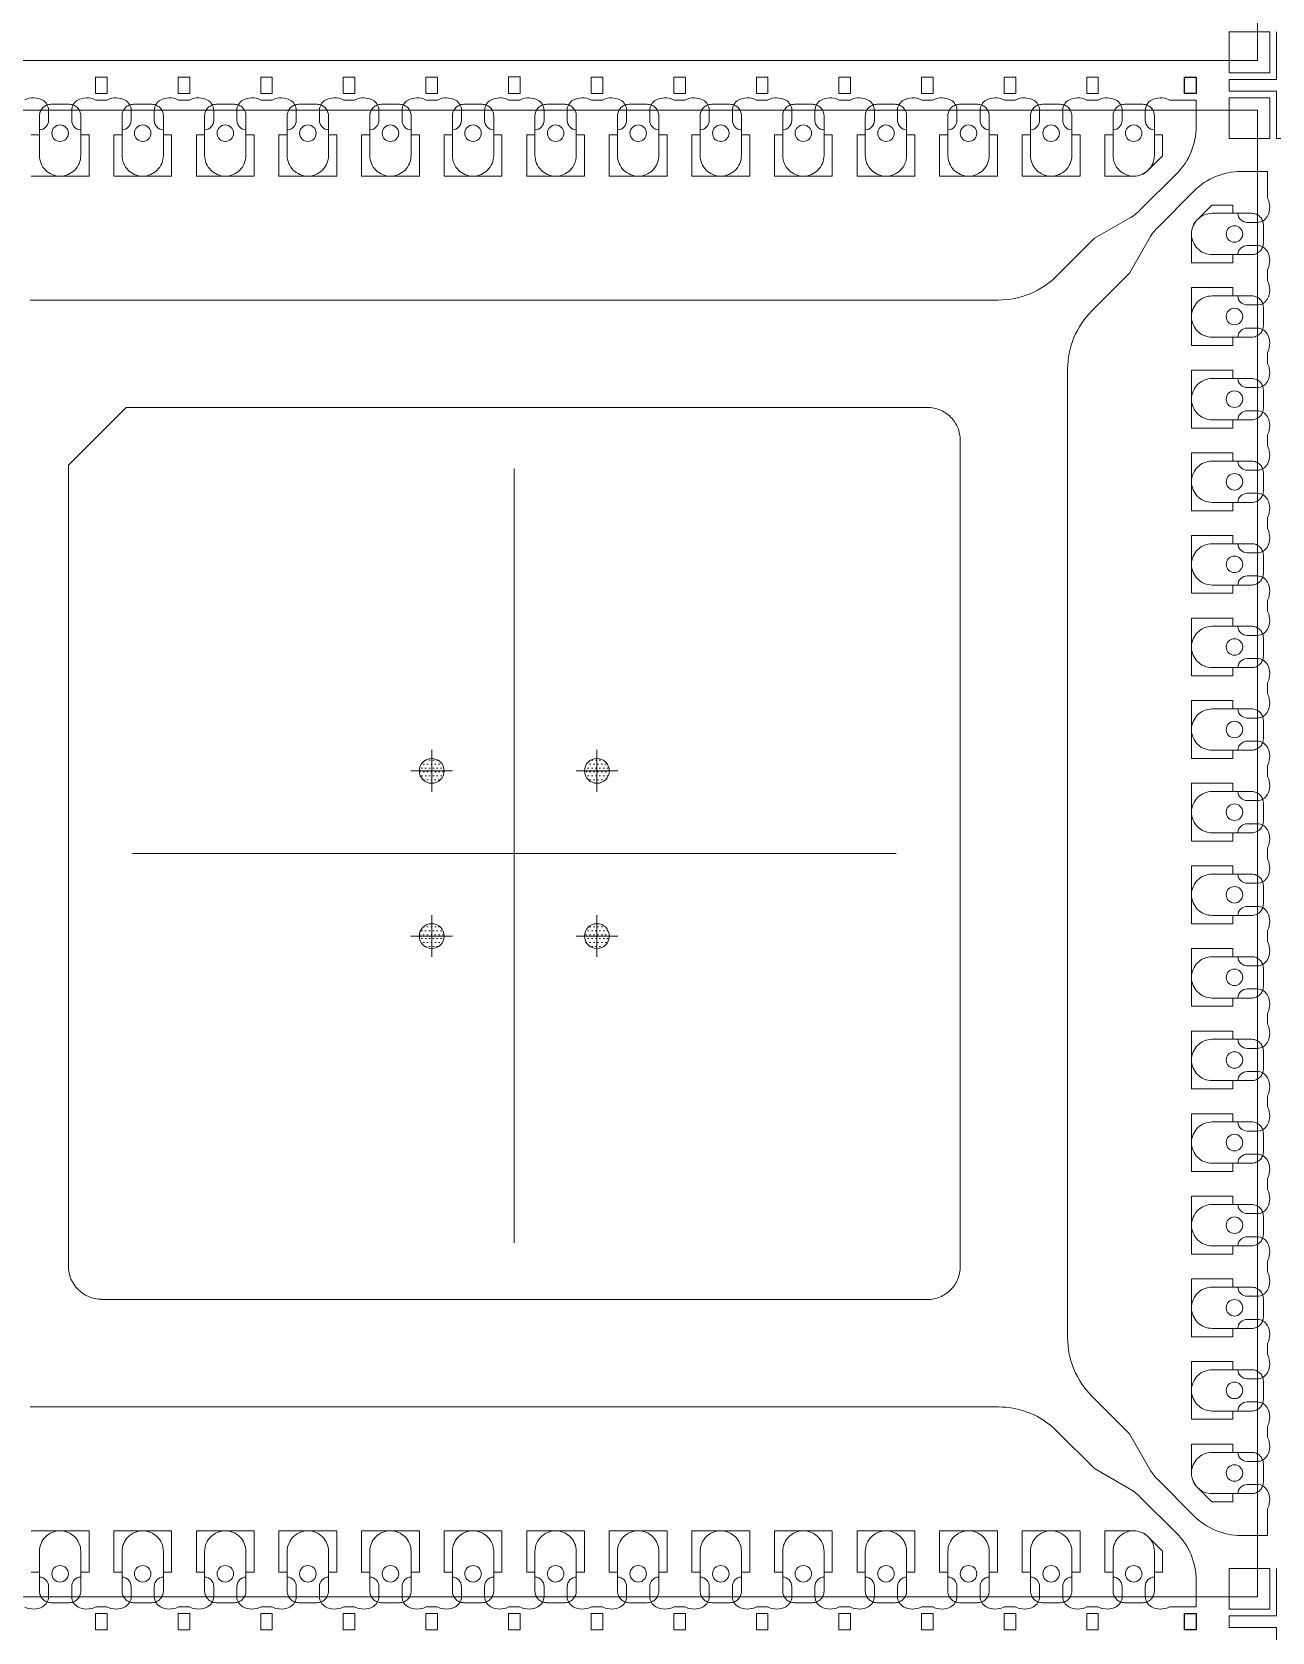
# Model space of a CAD drawing. Extents: x 0.5 to 10.25, y 0.33 to 6.92.
# Drawn here: x 1.7283 to 2.1037, y 3.7789 to 4.2632 of the extents above; entities that cross this region are included whole.
import ezdxf

# ---------------------------------------------------------------- set-up
doc = ezdxf.new("R2010")
doc.units = 0
doc.header["$LTSCALE"] = 0.006
doc.header["$MEASUREMENT"] = 0
doc.linetypes.add('CENTER', pattern=[2, 1.25, -0.25, 0.25, -0.25])
doc.linetypes.add('HIDDEN', pattern=[0.375, 0.25, -0.125])
doc.layers.get('0').update_dxf_attribs({"linetype": 'CONTINUOUS'})
for name, color, linetype in [('1D', 7, 'CONTINUOUS'), ('2D', 7, 'CONTINUOUS'), ('3D', 7, 'CONTINUOUS')]:
    doc.layers.add(name, color=color, linetype=linetype)

msp = doc.modelspace()

# ---------------------------------------------------------------- hatches: boundary and pattern name
at = {"layer": '2D', "lineweight": 13}
h = msp.add_hatch(dxfattribs=at)
h.set_pattern_fill('DOTS', color=0, scale=0.01875, style=0)
h.set_pattern_definition([(360, (1.446097, 3.4579366), (0.0005859375, 0.001171875), [0, -0.001171875])])
edge = h.paths.add_edge_path()
edge.add_arc((1.899312, 4.039545), 0.00375, 0, 360)
edge = h.paths.add_edge_path()
edge.add_arc((1.849312, 4.039545), 0.00375, 0, 360)
edge = h.paths.add_edge_path()
edge.add_arc((1.849312, 3.989545), 0.00375, 0, 360)
edge = h.paths.add_edge_path()
edge.add_arc((1.899312, 3.989545), 0.00375, 0, 360)

# ---------------------------------------------------------------- linework, layer by layer
at = {"color": 0, "lineweight": 13}
for points in [[(2.103062, 4.26317), (2.090687, 4.26317), (2.090687, 4.250795), (2.103062, 4.250795)], [(2.103062, 4.243295), (2.090687, 4.243295), (2.090687, 4.23092), (2.103062, 4.23092)], [(2.103062, 3.79817), (2.090687, 3.79817), (2.090687, 3.785795), (2.103062, 3.785795)]]:
    msp.add_lwpolyline(points, close=True, dxfattribs=at)
for points in [[(1.726174, 4.242645, -0.2394069), (1.731457, 4.242542, -0.2771149), (1.733312, 4.239453), (1.733312, 4.236427, -0.3991371), (1.730562, 4.233531), (1.730562, 4.232027), (1.728062, 4.232027)], [(1.728062, 4.219545), (1.745562, 4.219545), (1.745562, 4.232027), (1.743062, 4.232027), (1.743062, 4.233531, -0.3991371), (1.740312, 4.236427), (1.740312, 4.239453, -0.2771149), (1.742166, 4.242542, -0.2394069), (1.747449, 4.242645, 0.113095), (1.747885, 4.242545), (1.750739, 4.242545, 0.113095), (1.751174, 4.242645, -0.2394069), (1.756457, 4.242542, -0.2771149), (1.758312, 4.239453), (1.758312, 4.236427, -0.3991371), (1.755562, 4.233531), (1.755562, 4.232027), (1.753062, 4.232027), (1.753062, 4.219545), (1.770562, 4.219545), (1.770562, 4.232027), (1.768062, 4.232027), (1.768062, 4.233531, -0.3991371), (1.765312, 4.236427), (1.765312, 4.239453, -0.2771149), (1.767166, 4.242542, -0.2394069), (1.772449, 4.242645, 0.113095), (1.772885, 4.242545), (1.775739, 4.242545, 0.113095), (1.776174, 4.242645, -0.2394069), (1.781457, 4.242542, -0.2771149), (1.783312, 4.239453), (1.783312, 4.236427, -0.3991371), (1.780562, 4.233531), (1.780562, 4.232027), (1.778062, 4.232027), (1.778062, 4.219545), (1.795562, 4.219545), (1.795562, 4.232027), (1.793062, 4.232027), (1.793062, 4.233531, -0.3991371), (1.790312, 4.236427), (1.790312, 4.239453, -0.2771149), (1.792166, 4.242542, -0.2394069), (1.797449, 4.242645, 0.113095), (1.797885, 4.242545), (1.800739, 4.242545, 0.113095), (1.801174, 4.242645, -0.2394069), (1.806457, 4.242542, -0.2771149), (1.808312, 4.239453), (1.808312, 4.236427, -0.3991371), (1.805562, 4.233531), (1.805562, 4.232027), (1.803062, 4.232027), (1.803062, 4.219545), (1.820562, 4.219545), (1.820562, 4.232027), (1.818062, 4.232027), (1.818062, 4.233531, -0.3991371), (1.815312, 4.236427), (1.815312, 4.239453, -0.2771149), (1.817166, 4.242542, -0.2394069), (1.822449, 4.242645, 0.113095), (1.822885, 4.242545), (1.825739, 4.242545, 0.113095), (1.826174, 4.242645, -0.2394069), (1.831457, 4.242542, -0.2771149), (1.833312, 4.239453), (1.833312, 4.236427, -0.3991371), (1.830562, 4.233531), (1.830562, 4.232027), (1.828062, 4.232027), (1.828062, 4.219545), (1.845562, 4.219545), (1.845562, 4.232027), (1.843062, 4.232027), (1.843062, 4.233531, -0.3991371), (1.840312, 4.236427), (1.840312, 4.239453, -0.2771149), (1.842166, 4.242542, -0.2394069), (1.847449, 4.242645, 0.113095), (1.847885, 4.242545), (1.850739, 4.242545, 0.113095), (1.851174, 4.242645, -0.2394069), (1.856457, 4.242542, -0.2771149), (1.858312, 4.239453), (1.858312, 4.236427, -0.3991371), (1.855562, 4.233531), (1.855562, 4.232027), (1.853062, 4.232027), (1.853062, 4.219545), (1.870562, 4.219545), (1.870562, 4.232027), (1.868062, 4.232027), (1.868062, 4.233531, -0.3991371), (1.865312, 4.236427), (1.865312, 4.239453, -0.2771149), (1.867166, 4.242542, -0.2394069), (1.872449, 4.242645, 0.113095), (1.872885, 4.242545), (1.875739, 4.242545, 0.113095), (1.876174, 4.242645, -0.2394069), (1.881457, 4.242542, -0.2771149), (1.883312, 4.239453), (1.883312, 4.236427, -0.3991371), (1.880562, 4.233531), (1.880562, 4.232027), (1.878062, 4.232027), (1.878062, 4.219545), (1.895562, 4.219545), (1.895562, 4.232027), (1.893062, 4.232027), (1.893062, 4.233531, -0.3991371), (1.890312, 4.236427), (1.890312, 4.239453, -0.2771149), (1.892166, 4.242542, -0.2394069), (1.897449, 4.242645, 0.113095), (1.897885, 4.242545), (1.900739, 4.242545, 0.113095), (1.901174, 4.242645, -0.2394069), (1.906457, 4.242542, -0.2771149), (1.908312, 4.239453), (1.908312, 4.236427, -0.3991371), (1.905562, 4.233531), (1.905562, 4.232027), (1.903062, 4.232027), (1.903062, 4.219545), (1.920562, 4.219545), (1.920562, 4.232027), (1.918062, 4.232027), (1.918062, 4.233531, -0.3991371), (1.915312, 4.236427), (1.915312, 4.239453, -0.2771149), (1.917166, 4.242542, -0.2394069), (1.922449, 4.242645, 0.113095), (1.922885, 4.242545), (1.925739, 4.242545, 0.113095), (1.926174, 4.242645, -0.2394069), (1.931457, 4.242542, -0.2771149), (1.933312, 4.239453), (1.933312, 4.236427, -0.3991371), (1.930562, 4.233531), (1.930562, 4.232027), (1.928062, 4.232027), (1.928062, 4.219545), (1.945562, 4.219545), (1.945562, 4.232027), (1.943062, 4.232027), (1.943062, 4.233531, -0.3991371), (1.940312, 4.236427), (1.940312, 4.239453, -0.2771149), (1.942166, 4.242542, -0.2394069), (1.947449, 4.242645, 0.113095), (1.947885, 4.242545), (1.950739, 4.242545, 0.113095), (1.951174, 4.242645, -0.2394069), (1.956457, 4.242542, -0.2771149), (1.958312, 4.239453), (1.958312, 4.236427, -0.3991371), (1.955562, 4.233531), (1.955562, 4.232027), (1.953062, 4.232027), (1.953062, 4.219545), (1.970562, 4.219545), (1.970562, 4.232027), (1.968062, 4.232027), (1.968062, 4.233531, -0.3991371), (1.965312, 4.236427), (1.965312, 4.239453, -0.2771149), (1.967166, 4.242542, -0.2394069), (1.972449, 4.242645, 0.113095), (1.972885, 4.242545), (1.975739, 4.242545, 0.113095), (1.976174, 4.242645, -0.2394069), (1.981457, 4.242542, -0.2771149), (1.983312, 4.239453), (1.983312, 4.236427, -0.3991371), (1.980562, 4.233531), (1.980562, 4.232027), (1.978062, 4.232027), (1.978062, 4.219545), (1.995562, 4.219545), (1.995562, 4.232027), (1.993062, 4.232027), (1.993062, 4.233531, -0.3991371), (1.990312, 4.236427), (1.990312, 4.239453, -0.2771149), (1.992166, 4.242542, -0.2394069), (1.997449, 4.242645, 0.113095), (1.997885, 4.242545), (2.000739, 4.242545, 0.113095), (2.001174, 4.242645, -0.2394069), (2.006457, 4.242542, -0.2771149), (2.008312, 4.239453), (2.008312, 4.236427, -0.3991371), (2.005562, 4.233531), (2.005562, 4.232027), (2.003062, 4.232027), (2.003062, 4.219545), (2.020562, 4.219545), (2.020562, 4.232027), (2.018062, 4.232027), (2.018062, 4.233531, -0.3991371), (2.015312, 4.236427), (2.015312, 4.239453, -0.2771149), (2.017166, 4.242542, -0.2394069), (2.022449, 4.242645, 0.113095), (2.022885, 4.242545), (2.025739, 4.242545, 0.113095), (2.026174, 4.242645, -0.2394069), (2.031457, 4.242542, -0.2771149), (2.033312, 4.239453), (2.033312, 4.236427, -0.3991371), (2.030562, 4.233531), (2.030562, 4.232027), (2.028062, 4.232027), (2.028062, 4.219545), (2.045562, 4.219545), (2.045562, 4.232027), (2.043062, 4.232027), (2.043062, 4.233531, -0.3991371), (2.040312, 4.236427), (2.040312, 4.239453, -0.2771149), (2.042166, 4.242542, -0.2394069), (2.047449, 4.242645, 0.113095), (2.047885, 4.242545), (2.050739, 4.242545, 0.113095), (2.051174, 4.242645, -0.2394069), (2.056457, 4.242542, -0.2771149), (2.058312, 4.239453), (2.058312, 4.236427, -0.3991371), (2.055562, 4.233531), (2.055562, 4.232027), (2.053062, 4.232027), (2.053062, 4.219545), (2.061834, 4.219545, 0.2015828), (2.066231, 4.221376), (2.070562, 4.225706), (2.070562, 4.232027), (2.068062, 4.232027), (2.068062, 4.233531, -0.3991371), (2.065312, 4.236427), (2.065312, 4.239453, -0.2771149), (2.067166, 4.242542, -0.239407), (2.072449, 4.242645, 0.113095), (2.072885, 4.242545), (2.080709, 4.242545), (2.080709, 4.234508, -0.1989123), (2.074851, 4.220365), (2.063709, 4.209224, -0.0666615), (2.060545, 4.206807), (2.049915, 4.200732), (2.03855, 4.189367, -0.1989124), (2.020872, 4.182045), (1.727751, 4.182045, -0.1989124)], [(1.728062, 3.809545), (1.745562, 3.809545), (1.745562, 3.797063), (1.743062, 3.797063), (1.743062, 3.795559, 0.3991371), (1.740312, 3.792663), (1.740312, 3.789637, 0.2771149), (1.742166, 3.786548, 0.2394069), (1.747449, 3.786445, -0.113095), (1.747885, 3.786545), (1.750739, 3.786545, -0.113095), (1.751174, 3.786445, 0.2394069), (1.756457, 3.786548, 0.2771149), (1.758312, 3.789637), (1.758312, 3.792663, 0.3991371), (1.755562, 3.795559), (1.755562, 3.797063), (1.753062, 3.797063), (1.753062, 3.809545), (1.770562, 3.809545), (1.770562, 3.797063), (1.768062, 3.797063), (1.768062, 3.795559, 0.3991371), (1.765312, 3.792663), (1.765312, 3.789637, 0.2771149), (1.767166, 3.786548, 0.2394069), (1.772449, 3.786445, -0.113095), (1.772885, 3.786545), (1.775739, 3.786545, -0.113095), (1.776174, 3.786445, 0.2394069), (1.781457, 3.786548, 0.2771149), (1.783312, 3.789637), (1.783312, 3.792663, 0.3991371), (1.780562, 3.795559), (1.780562, 3.797063), (1.778062, 3.797063), (1.778062, 3.809545), (1.795562, 3.809545), (1.795562, 3.797063), (1.793062, 3.797063), (1.793062, 3.795559, 0.3991371), (1.790312, 3.792663), (1.790312, 3.789637, 0.2771149), (1.792166, 3.786548, 0.2394069), (1.797449, 3.786445, -0.113095), (1.797885, 3.786545), (1.800739, 3.786545, -0.113095), (1.801174, 3.786445, 0.2394069), (1.806457, 3.786548, 0.2771149), (1.808312, 3.789637), (1.808312, 3.792663, 0.3991371), (1.805562, 3.795559), (1.805562, 3.797063), (1.803062, 3.797063), (1.803062, 3.809545), (1.820562, 3.809545), (1.820562, 3.797063), (1.818062, 3.797063), (1.818062, 3.795559, 0.3991371), (1.815312, 3.792663), (1.815312, 3.789637, 0.2771149), (1.817166, 3.786548, 0.2394069), (1.822449, 3.786445, -0.113095), (1.822885, 3.786545), (1.825739, 3.786545, -0.113095), (1.826174, 3.786445, 0.2394069), (1.831457, 3.786548, 0.2771149), (1.833312, 3.789637), (1.833312, 3.792663, 0.3991371), (1.830562, 3.795559), (1.830562, 3.797063), (1.828062, 3.797063), (1.828062, 3.809545), (1.845562, 3.809545), (1.845562, 3.797063), (1.843062, 3.797063), (1.843062, 3.795559, 0.3991371), (1.840312, 3.792663), (1.840312, 3.789637, 0.2771149), (1.842166, 3.786548, 0.2394069), (1.847449, 3.786445, -0.113095), (1.847885, 3.786545), (1.850739, 3.786545, -0.113095), (1.851174, 3.786445, 0.2394069), (1.856457, 3.786548, 0.2771149), (1.858312, 3.789637), (1.858312, 3.792663, 0.3991371), (1.855562, 3.795559), (1.855562, 3.797063), (1.853062, 3.797063), (1.853062, 3.809545), (1.870562, 3.809545), (1.870562, 3.797063), (1.868062, 3.797063), (1.868062, 3.795559, 0.3991371), (1.865312, 3.792663), (1.865312, 3.789637, 0.2771149), (1.867166, 3.786548, 0.2394069), (1.872449, 3.786445, -0.113095), (1.872885, 3.786545), (1.875739, 3.786545, -0.113095), (1.876174, 3.786445, 0.2394069), (1.881457, 3.786548, 0.2771149), (1.883312, 3.789637), (1.883312, 3.792663, 0.3991371), (1.880562, 3.795559), (1.880562, 3.797063), (1.878062, 3.797063), (1.878062, 3.809545), (1.895562, 3.809545), (1.895562, 3.797063), (1.893062, 3.797063), (1.893062, 3.795559, 0.3991371), (1.890312, 3.792663), (1.890312, 3.789637, 0.2771149), (1.892166, 3.786548, 0.2394069), (1.897449, 3.786445, -0.113095), (1.897885, 3.786545), (1.900739, 3.786545, -0.113095), (1.901174, 3.786445, 0.2394069), (1.906457, 3.786548, 0.2771149), (1.908312, 3.789637), (1.908312, 3.792663, 0.3991371), (1.905562, 3.795559), (1.905562, 3.797063), (1.903062, 3.797063), (1.903062, 3.809545), (1.920562, 3.809545), (1.920562, 3.797063), (1.918062, 3.797063), (1.918062, 3.795559, 0.3991371), (1.915312, 3.792663), (1.915312, 3.789637, 0.2771149), (1.917166, 3.786548, 0.2394069), (1.922449, 3.786445, -0.113095), (1.922885, 3.786545), (1.925739, 3.786545, -0.113095), (1.926174, 3.786445, 0.2394069), (1.931457, 3.786548, 0.2771149), (1.933312, 3.789637), (1.933312, 3.792663, 0.3991371), (1.930562, 3.795559), (1.930562, 3.797063), (1.928062, 3.797063), (1.928062, 3.809545), (1.945562, 3.809545), (1.945562, 3.797063), (1.943062, 3.797063), (1.943062, 3.795559, 0.3991371), (1.940312, 3.792663), (1.940312, 3.789637, 0.2771149), (1.942166, 3.786548, 0.2394069), (1.947449, 3.786445, -0.113095), (1.947885, 3.786545), (1.950739, 3.786545, -0.113095), (1.951174, 3.786445, 0.2394069), (1.956457, 3.786548, 0.2771149), (1.958312, 3.789637), (1.958312, 3.792663, 0.3991371), (1.955562, 3.795559), (1.955562, 3.797063), (1.953062, 3.797063), (1.953062, 3.809545), (1.970562, 3.809545), (1.970562, 3.797063), (1.968062, 3.797063), (1.968062, 3.795559, 0.3991371), (1.965312, 3.792663), (1.965312, 3.789637, 0.2771149), (1.967166, 3.786548, 0.2394069), (1.972449, 3.786445, -0.113095), (1.972885, 3.786545), (1.975739, 3.786545, -0.113095), (1.976174, 3.786445, 0.2394069), (1.981457, 3.786548, 0.2771149), (1.983312, 3.789637), (1.983312, 3.792663, 0.3991371), (1.980562, 3.795559), (1.980562, 3.797063), (1.978062, 3.797063), (1.978062, 3.809545), (1.995562, 3.809545), (1.995562, 3.797063), (1.993062, 3.797063), (1.993062, 3.795559, 0.3991371), (1.990312, 3.792663), (1.990312, 3.789637, 0.2771149), (1.992166, 3.786548, 0.2394069), (1.997449, 3.786445, -0.113095), (1.997885, 3.786545), (2.000739, 3.786545, -0.113095), (2.001174, 3.786445, 0.2394069), (2.006457, 3.786548, 0.2771149), (2.008312, 3.789637), (2.008312, 3.792663, 0.3991371), (2.005562, 3.795559), (2.005562, 3.797063), (2.003062, 3.797063), (2.003062, 3.809545), (2.020562, 3.809545), (2.020562, 3.797063), (2.018062, 3.797063), (2.018062, 3.795559, 0.3991371), (2.015312, 3.792663), (2.015312, 3.789637, 0.2771149), (2.017166, 3.786548, 0.2394069), (2.022449, 3.786445, -0.113095), (2.022885, 3.786545), (2.025739, 3.786545, -0.113095), (2.026174, 3.786445, 0.2394069), (2.031457, 3.786548, 0.2771149), (2.033312, 3.789637), (2.033312, 3.792663, 0.3991371), (2.030562, 3.795559), (2.030562, 3.797063), (2.028062, 3.797063), (2.028062, 3.809545), (2.045562, 3.809545), (2.045562, 3.797063), (2.043062, 3.797063), (2.043062, 3.795559, 0.3991371), (2.040312, 3.792663), (2.040312, 3.789637, 0.2771149), (2.042166, 3.786548, 0.2394069), (2.047449, 3.786445, -0.113095), (2.047885, 3.786545), (2.050739, 3.786545, -0.113095), (2.051174, 3.786445, 0.2394069), (2.056457, 3.786548, 0.2771149), (2.058312, 3.789637), (2.058312, 3.792663, 0.3991371), (2.055562, 3.795559), (2.055562, 3.797063), (2.053062, 3.797063), (2.053062, 3.809545), (2.061834, 3.809545, -0.2015828), (2.066231, 3.807714), (2.070562, 3.803384), (2.070562, 3.797063), (2.068062, 3.797063), (2.068062, 3.795559, 0.3991371), (2.065312, 3.792663), (2.065312, 3.789637, 0.2771149), (2.067166, 3.786548, 0.239407), (2.072449, 3.786445, -0.113095), (2.072885, 3.786545), (2.080709, 3.786545), (2.080709, 3.794582, 0.1989123), (2.074851, 3.808724), (2.063709, 3.819866, 0.0666615), (2.060545, 3.822283), (2.049915, 3.828358), (2.03855, 3.839723, 0.1989124), (2.020872, 3.847045), (1.727751, 3.847045, 0.1989124)], [(1.726174, 3.786445, 0.2394069), (1.731457, 3.786548, 0.2771149), (1.733312, 3.789637), (1.733312, 3.792663, 0.3991371), (1.730562, 3.795559), (1.730562, 3.797063), (1.728062, 3.797063)]]:
    msp.add_lwpolyline(points, format="xyb", dxfattribs=at)
msp.add_lwpolyline([(2.066573, 3.828312), (2.060499, 3.838942), (2.049134, 3.850307, -0.1989124), (2.041812, 3.867985), (2.041812, 4.161105, -0.1989124), (2.049134, 4.178783), (2.060499, 4.190148), (2.066573, 4.200778, -0.0666615), (2.06899, 4.203943), (2.080132, 4.215084, -0.1989123), (2.094274, 4.220942), (2.102312, 4.220942), (2.102312, 4.213118, 0.113095), (2.102411, 4.212682, -0.239407), (2.102308, 4.207399, -0.2771149), (2.099219, 4.205545), (2.096194, 4.205545, -0.3991371), (2.093298, 4.208295), (2.091794, 4.208295), (2.091794, 4.210795), (2.085473, 4.210795), (2.081142, 4.206464, 0.2015828), (2.079312, 4.202067), (2.079312, 4.193295), (2.091794, 4.193295), (2.091794, 4.195795), (2.093298, 4.195795, -0.3991371), (2.096194, 4.198545), (2.099219, 4.198545, -0.2771149), (2.102308, 4.19669, -0.2394069), (2.102411, 4.191407, 0.113095), (2.102312, 4.190972), (2.102312, 4.188118, 0.113095), (2.102411, 4.187682, -0.2394069), (2.102308, 4.182399, -0.2771149), (2.099219, 4.180545), (2.096194, 4.180545, -0.3991371), (2.093298, 4.183295), (2.091794, 4.183295), (2.091794, 4.185795), (2.079312, 4.185795), (2.079312, 4.168295), (2.091794, 4.168295), (2.091794, 4.170795), (2.093298, 4.170795, -0.3991371), (2.096194, 4.173545), (2.099219, 4.173545, -0.2771149), (2.102308, 4.17169, -0.2394069), (2.102411, 4.166407, 0.113095), (2.102312, 4.165972), (2.102312, 4.163118, 0.113095), (2.102411, 4.162682, -0.2394069), (2.102308, 4.157399, -0.2771149), (2.099219, 4.155545), (2.096194, 4.155545, -0.3991371), (2.093298, 4.158295), (2.091794, 4.158295), (2.091794, 4.160795), (2.079312, 4.160795), (2.079312, 4.143295), (2.091794, 4.143295), (2.091794, 4.145795), (2.093298, 4.145795, -0.3991371), (2.096194, 4.148545), (2.099219, 4.148545, -0.2771149), (2.102308, 4.14669, -0.2394069), (2.102411, 4.141407, 0.113095), (2.102312, 4.140972), (2.102312, 4.138118, 0.113095), (2.102411, 4.137682, -0.2394069), (2.102308, 4.132399, -0.2771149), (2.099219, 4.130545), (2.096194, 4.130545, -0.3991371), (2.093298, 4.133295), (2.091794, 4.133295), (2.091794, 4.135795), (2.079312, 4.135795), (2.079312, 4.118295), (2.091794, 4.118295), (2.091794, 4.120795), (2.093298, 4.120795, -0.3991371), (2.096194, 4.123545), (2.099219, 4.123545, -0.2771149), (2.102308, 4.12169, -0.2394069), (2.102411, 4.116407, 0.113095), (2.102312, 4.115972), (2.102312, 4.113118, 0.113095), (2.102411, 4.112682, -0.2394069), (2.102308, 4.107399, -0.2771149), (2.099219, 4.105545), (2.096194, 4.105545, -0.3991371), (2.093298, 4.108295), (2.091794, 4.108295), (2.091794, 4.110795), (2.079312, 4.110795), (2.079312, 4.093295), (2.091794, 4.093295), (2.091794, 4.095795), (2.093298, 4.095795, -0.3991371), (2.096194, 4.098545), (2.099219, 4.098545, -0.2771149), (2.102308, 4.09669, -0.2394069), (2.102411, 4.091407, 0.113095), (2.102312, 4.090972), (2.102312, 4.088118, 0.113095), (2.102411, 4.087682, -0.2394069), (2.102308, 4.082399, -0.2771149), (2.099219, 4.080545), (2.096194, 4.080545, -0.3991371), (2.093298, 4.083295), (2.091794, 4.083295), (2.091794, 4.085795), (2.079312, 4.085795), (2.079312, 4.068295), (2.091794, 4.068295), (2.091794, 4.070795), (2.093298, 4.070795, -0.3991371), (2.096194, 4.073545), (2.099219, 4.073545, -0.2771149), (2.102308, 4.07169, -0.2394069), (2.102411, 4.066407, 0.113095), (2.102312, 4.065972), (2.102312, 4.063118, 0.113095), (2.102411, 4.062682, -0.2394069), (2.102308, 4.057399, -0.2771149), (2.099219, 4.055545), (2.096194, 4.055545, -0.3991371), (2.093298, 4.058295), (2.091794, 4.058295), (2.091794, 4.060795), (2.079312, 4.060795), (2.079312, 4.043295), (2.091794, 4.043295), (2.091794, 4.045795), (2.093298, 4.045795, -0.3991371), (2.096194, 4.048545), (2.099219, 4.048545, -0.2771149), (2.102308, 4.04669, -0.2394069), (2.102411, 4.041407, 0.113095), (2.102312, 4.040972), (2.102312, 4.038118, 0.113095), (2.102411, 4.037682, -0.2394069), (2.102308, 4.032399, -0.2771149), (2.099219, 4.030545), (2.096194, 4.030545, -0.3991371), (2.093298, 4.033295), (2.091794, 4.033295), (2.091794, 4.035795), (2.079312, 4.035795), (2.079312, 4.018295), (2.091794, 4.018295), (2.091794, 4.020795), (2.093298, 4.020795, -0.3991371), (2.096194, 4.023545), (2.099219, 4.023545, -0.2771149), (2.102308, 4.02169, -0.2394069), (2.102411, 4.016407, 0.113095), (2.102312, 4.015972), (2.102312, 4.013118, 0.113095), (2.102411, 4.012682, -0.2394069), (2.102308, 4.007399, -0.2771149), (2.099219, 4.005545), (2.096194, 4.005545, -0.3991371), (2.093298, 4.008295), (2.091794, 4.008295), (2.091794, 4.010795), (2.079312, 4.010795), (2.079312, 3.993295), (2.091794, 3.993295), (2.091794, 3.995795), (2.093298, 3.995795, -0.3991371), (2.096194, 3.998545), (2.099219, 3.998545, -0.2771149), (2.102308, 3.99669, -0.2394069), (2.102411, 3.991407, 0.113095), (2.102312, 3.990972), (2.102312, 3.988118, 0.113095), (2.102411, 3.987682, -0.2394069), (2.102308, 3.982399, -0.2771149), (2.099219, 3.980545), (2.096194, 3.980545, -0.3991371), (2.093298, 3.983295), (2.091794, 3.983295), (2.091794, 3.985795), (2.079312, 3.985795), (2.079312, 3.968295), (2.091794, 3.968295), (2.091794, 3.970795), (2.093298, 3.970795, -0.3991371), (2.096194, 3.973545), (2.099219, 3.973545, -0.2771149), (2.102308, 3.97169, -0.2394069), (2.102411, 3.966407, 0.113095), (2.102312, 3.965972), (2.102312, 3.963118, 0.113095), (2.102411, 3.962682, -0.2394069), (2.102308, 3.957399, -0.2771149), (2.099219, 3.955545), (2.096194, 3.955545, -0.3991371), (2.093298, 3.958295), (2.091794, 3.958295), (2.091794, 3.960795), (2.079312, 3.960795), (2.079312, 3.943295), (2.091794, 3.943295), (2.091794, 3.945795), (2.093298, 3.945795, -0.3991371), (2.096194, 3.948545), (2.099219, 3.948545, -0.2771149), (2.102308, 3.94669, -0.2394069), (2.102411, 3.941407, 0.113095), (2.102312, 3.940972), (2.102312, 3.938118, 0.113095), (2.102411, 3.937682, -0.2394069), (2.102308, 3.932399, -0.2771149), (2.099219, 3.930545), (2.096194, 3.930545, -0.3991371), (2.093298, 3.933295), (2.091794, 3.933295), (2.091794, 3.935795), (2.079312, 3.935795), (2.079312, 3.918295), (2.091794, 3.918295), (2.091794, 3.920795), (2.093298, 3.920795, -0.3991371), (2.096194, 3.923545), (2.099219, 3.923545, -0.2771149), (2.102308, 3.92169, -0.2394069), (2.102411, 3.916407, 0.113095), (2.102312, 3.915972), (2.102312, 3.913118, 0.113095), (2.102411, 3.912682, -0.2394069), (2.102308, 3.907399, -0.2771149), (2.099219, 3.905545), (2.096194, 3.905545, -0.3991371), (2.093298, 3.908295), (2.091794, 3.908295), (2.091794, 3.910795), (2.079312, 3.910795), (2.079312, 3.893295), (2.091794, 3.893295), (2.091794, 3.895795), (2.093298, 3.895795, -0.3991371), (2.096194, 3.898545), (2.099219, 3.898545, -0.2771149), (2.102308, 3.89669, -0.2394069), (2.102411, 3.891407, 0.113095), (2.102312, 3.890972), (2.102312, 3.888118, 0.113095), (2.102411, 3.887682, -0.2394069), (2.102308, 3.882399, -0.2771149), (2.099219, 3.880545), (2.096194, 3.880545, -0.3991371), (2.093298, 3.883295), (2.091794, 3.883295), (2.091794, 3.885795), (2.079312, 3.885795), (2.079312, 3.868295), (2.091794, 3.868295), (2.091794, 3.870795), (2.093298, 3.870795, -0.3991371), (2.096194, 3.873545), (2.099219, 3.873545, -0.2771149), (2.102308, 3.87169, -0.2394069), (2.102411, 3.866407, 0.113095), (2.102312, 3.865972), (2.102312, 3.863118, 0.113095), (2.102411, 3.862682, -0.2394069), (2.102308, 3.857399, -0.2771149), (2.099219, 3.855545), (2.096194, 3.855545, -0.3991371), (2.093298, 3.858295), (2.091794, 3.858295), (2.091794, 3.860795), (2.079312, 3.860795), (2.079312, 3.843295), (2.091794, 3.843295), (2.091794, 3.845795), (2.093298, 3.845795, -0.3991371), (2.096194, 3.848545), (2.099219, 3.848545, -0.2771149), (2.102308, 3.84669, -0.2394069), (2.102411, 3.841407, 0.113095), (2.102312, 3.840972), (2.102312, 3.838118, 0.113095), (2.102411, 3.837682, -0.2394069), (2.102308, 3.832399, -0.2771149), (2.099219, 3.830545), (2.096194, 3.830545, -0.3991371), (2.093298, 3.833295), (2.091794, 3.833295), (2.091794, 3.835795), (2.079312, 3.835795), (2.079312, 3.827023, 0.2015828), (2.081142, 3.822626), (2.085473, 3.818295), (2.091794, 3.818295), (2.091794, 3.820795), (2.093298, 3.820795, -0.3991371), (2.096194, 3.823545), (2.099219, 3.823545, -0.2771149), (2.102308, 3.82169, -0.239407), (2.102411, 3.816407, 0.113095), (2.102312, 3.815972), (2.102312, 3.808148), (2.094274, 3.808148, -0.1989123), (2.080132, 3.814005), (2.06899, 3.825147, -0.0666615)], format="xyb", close=True, dxfattribs=at)
for centre in [(1.736812, 4.232545), (1.761812, 4.232545), (1.786812, 4.232545), (1.811812, 4.232545), (1.836812, 4.232545), (1.861812, 4.232545), (1.886812, 4.232545), (1.911812, 4.232545), (1.936812, 4.232545), (1.961812, 4.232545), (1.986812, 4.232545), (2.011812, 4.232545), (2.036812, 4.232545), (2.061812, 4.232545), (2.092312, 4.202045), (2.092312, 4.177045), (2.092312, 4.152045), (2.092312, 4.127045), (2.092312, 4.102045), (2.092312, 4.077045), (2.092312, 4.052045), (2.092312, 4.027045), (2.092312, 4.002045), (2.092312, 3.977045), (2.092312, 3.952045), (2.092312, 3.927045), (2.092312, 3.902045), (2.092312, 3.877045), (2.092312, 3.852045), (2.092312, 3.827045), (1.736812, 3.796545), (1.761812, 3.796545), (1.786812, 3.796545), (1.811812, 3.796545), (1.836812, 3.796545), (1.861812, 3.796545), (1.886812, 3.796545), (1.911812, 3.796545), (1.936812, 3.796545), (1.961812, 3.796545), (1.986812, 3.796545), (2.011812, 3.796545), (2.036812, 3.796545), (2.061812, 3.796545)]:
    msp.add_circle(centre, 0.0025, dxfattribs=at)
at = {"layer": '1D', "linetype": 'CENTER', "lineweight": 13, "ltscale": 70}
msp.add_lwpolyline([(2.099312, 4.254545), (1.649312, 4.254545), (1.649312, 4.704545), (2.099312, 4.704545)], close=True, dxfattribs=at)
at = {"layer": '1D', "color": 0, "lineweight": 13}
for points in [[(1.74754, 4.249545), (1.74754, 4.244545), (1.75104, 4.244545), (1.75104, 4.249545)], [(1.77254, 4.249545), (1.77254, 4.244545), (1.77604, 4.244545), (1.77604, 4.249545)], [(1.79754, 4.249545), (1.79754, 4.244545), (1.80104, 4.244545), (1.80104, 4.249545)], [(1.82254, 4.249545), (1.82254, 4.244545), (1.82604, 4.244545), (1.82604, 4.249545)], [(1.84754, 4.249545), (1.84754, 4.244545), (1.85104, 4.244545), (1.85104, 4.249545)], [(1.876072, 4.249554), (1.876075, 4.244554), (1.872575, 4.244552), (1.872572, 4.249552)], [(1.901084, 4.249545), (1.901084, 4.244545), (1.897584, 4.244545), (1.897584, 4.249545)], [(1.926084, 4.249545), (1.926084, 4.244545), (1.922584, 4.244545), (1.922584, 4.249545)], [(1.951084, 4.249545), (1.951084, 4.244545), (1.947584, 4.244545), (1.947584, 4.249545)], [(1.976084, 4.249545), (1.976084, 4.244545), (1.972584, 4.244545), (1.972584, 4.249545)], [(2.001084, 4.249545), (2.001084, 4.244545), (1.997584, 4.244545), (1.997584, 4.249545)], [(2.026084, 4.249545), (2.026084, 4.244545), (2.022584, 4.244545), (2.022584, 4.249545)], [(2.051084, 4.249545), (2.051084, 4.244545), (2.047584, 4.244545), (2.047584, 4.249545)], [(1.876072, 3.784554), (1.876075, 3.779554), (1.872575, 3.779552), (1.872572, 3.784552)], [(1.926084, 3.784545), (1.926084, 3.779545), (1.922584, 3.779545), (1.922584, 3.784545)]]:
    msp.add_lwpolyline(points, close=True, dxfattribs=at)
at = {"layer": '1D'}
for points in [[(2.080709, 4.249545), (2.080709, 4.244545), (2.077209, 4.244545), (2.077209, 4.249545)], [(2.080709, 3.784545), (2.080709, 3.779545), (2.077209, 3.779545), (2.077209, 3.784545)]]:
    msp.add_lwpolyline(points, close=True, dxfattribs=at)
at = {"layer": '1D', "color": 0, "lineweight": 13}
for points in [[(1.74754, 3.779545), (1.74754, 3.784545), (1.75104, 3.784545), (1.75104, 3.779545)], [(1.77254, 3.784545), (1.77254, 3.779545), (1.77604, 3.779545), (1.77604, 3.784545)], [(1.77254, 3.784545), (1.77604, 3.784545)], [(1.79754, 3.779545), (1.79754, 3.784545), (1.80104, 3.784545), (1.80104, 3.779545)], [(1.82254, 3.784545), (1.82254, 3.779545), (1.82604, 3.779545)], [(1.82254, 3.784545), (1.82604, 3.784545), (1.82604, 3.779545)], [(1.84754, 3.779545), (1.84754, 3.784545), (1.85104, 3.784545), (1.85104, 3.779545)], [(1.901084, 3.784545), (1.901084, 3.779545), (1.897584, 3.779545), (1.897584, 3.784545)], [(1.901084, 3.784545), (1.897584, 3.784545)], [(1.926084, 3.784545), (1.922584, 3.784545)], [(1.951084, 3.784545), (1.951084, 3.779545), (1.947584, 3.779545), (1.947584, 3.784545)], [(1.951084, 3.784545), (1.947584, 3.784545)], [(1.976084, 3.784545), (1.976084, 3.779545), (1.972584, 3.779545), (1.972584, 3.784545)], [(1.976084, 3.784545), (1.972584, 3.784545)], [(2.001084, 3.779545), (1.997584, 3.779545), (1.997584, 3.784545)], [(2.001084, 3.779545), (2.001084, 3.784545), (1.997584, 3.784545), (1.997584, 3.779545)], [(2.026084, 3.779545), (2.022584, 3.779545), (2.022584, 3.784545)], [(2.026084, 3.779545), (2.026084, 3.784545), (2.022584, 3.784545)], [(2.051084, 3.779545), (2.047584, 3.779545), (2.047584, 3.784545)], [(2.051084, 3.779545), (2.051084, 3.784545), (2.047584, 3.784545)], [(1.74754, 3.779545), (1.75104, 3.779545)], [(1.79754, 3.779545), (1.80104, 3.779545)], [(1.84754, 3.779545), (1.85104, 3.779545)]]:
    msp.add_lwpolyline(points, dxfattribs=at)
at = {"layer": '2D', "color": 0, "lineweight": 13}
for centre in [(1.849312, 4.039545), (1.899312, 4.039545), (1.849312, 3.989545), (1.899312, 3.989545)]:
    msp.add_circle(centre, 0.00375, dxfattribs=at)
at = {"layer": '3D', "color": 0, "linetype": 'CENTER', "lineweight": 13, "ltscale": 70}
for p, q in [((1.649312, 4.239545), (2.099312, 4.239545)), ((2.099312, 4.239545), (2.099312, 3.789545)), ((1.874312, 4.131044), (1.874312, 3.89668)), ((1.989884, 4.014545), (1.75874, 4.014545)), ((2.099312, 3.789545), (1.649312, 3.789545))]:
    msp.add_line(p, q, dxfattribs=at)
at = {"layer": '3D', "color": 0, "linetype": 'CENTER', "lineweight": 13, "ltscale": 15}
for p, q in [((1.849312, 4.045873), (1.849312, 4.033217)), ((1.899312, 4.045873), (1.899312, 4.033217)), ((1.842984, 4.039545), (1.85564, 4.039545)), ((1.90564, 4.039545), (1.892984, 4.039545)), ((1.849312, 3.983217), (1.849312, 3.995873)), ((1.899312, 3.983217), (1.899312, 3.995873)), ((1.842984, 3.989545), (1.85564, 3.989545)), ((1.90564, 3.989545), (1.892984, 3.989545))]:
    msp.add_line(p, q, dxfattribs=at)
at = {"layer": '3D', "color": 0, "linetype": 'HIDDEN', "lineweight": 13, "ltscale": 10}
for points in [[(2.105039, 4.26317), (2.105039, 4.248795), (2.090687, 4.248795), (2.090687, 4.245295), (2.105039, 4.245295), (2.105039, 4.23092), (2.106834, 4.23092), (2.108584, 4.23092), (2.108584, 4.245295), (2.122937, 4.245295), (2.122937, 4.248795), (2.108584, 4.248795), (2.108584, 4.26317)], [(2.105039, 3.79817), (2.105039, 3.783795), (2.090687, 3.783795), (2.090687, 3.780295), (2.105039, 3.780295), (2.105039, 3.76592), (2.106834, 3.76592), (2.108584, 3.76592), (2.108584, 3.780295), (2.122937, 3.780295), (2.122937, 3.783795), (2.108584, 3.783795), (2.108584, 3.79817)]]:
    msp.add_lwpolyline(points, dxfattribs=at)
at = {"layer": '3D', "color": 0, "linetype": 'HIDDEN', "lineweight": 13, "ltscale": 40}
for points in [[(1.730562, 4.225795), (1.730562, 4.237795, -0.4142134), (1.734062, 4.241295), (1.739562, 4.241295, -0.4142132), (1.743062, 4.237795), (1.743062, 4.225795, -0.9999997)], [(1.755562, 4.225795), (1.755562, 4.237795, -0.4142134), (1.759062, 4.241295), (1.764562, 4.241295, -0.4142132), (1.768062, 4.237795), (1.768062, 4.225795, -0.9999997)], [(1.780562, 4.225795), (1.780562, 4.237795, -0.4142134), (1.784062, 4.241295), (1.789562, 4.241295, -0.4142132), (1.793062, 4.237795), (1.793062, 4.225795, -0.9999997)], [(1.805562, 4.225795), (1.805562, 4.237795, -0.4142134), (1.809062, 4.241295), (1.814562, 4.241295, -0.4142132), (1.818062, 4.237795), (1.818062, 4.225795, -0.9999997)], [(1.830562, 4.225795), (1.830562, 4.237795, -0.4142134), (1.834062, 4.241295), (1.839562, 4.241295, -0.4142132), (1.843062, 4.237795), (1.843062, 4.225795, -0.9999997)], [(1.855562, 4.225795), (1.855562, 4.237795, -0.4142134), (1.859062, 4.241295), (1.864562, 4.241295, -0.4142132), (1.868062, 4.237795), (1.868062, 4.225795, -0.9999997)], [(1.893062, 4.225795), (1.893062, 4.237795, 0.4142134), (1.889562, 4.241295), (1.884062, 4.241295, 0.4142132), (1.880562, 4.237795), (1.880562, 4.225795, 0.9999997)], [(1.918062, 4.225795), (1.918062, 4.237795, 0.4142134), (1.914562, 4.241295), (1.909062, 4.241295, 0.4142132), (1.905562, 4.237795), (1.905562, 4.225795, 0.9999997)], [(1.943062, 4.225795), (1.943062, 4.237795, 0.4142134), (1.939562, 4.241295), (1.934062, 4.241295, 0.4142132), (1.930562, 4.237795), (1.930562, 4.225795, 0.9999997)], [(1.968062, 4.225795), (1.968062, 4.237795, 0.4142134), (1.964562, 4.241295), (1.959062, 4.241295, 0.4142132), (1.955562, 4.237795), (1.955562, 4.225795, 0.9999997)], [(1.993062, 4.225795), (1.993062, 4.237795, 0.4142134), (1.989562, 4.241295), (1.984062, 4.241295, 0.4142132), (1.980562, 4.237795), (1.980562, 4.225795, 0.9999997)], [(2.018062, 4.225795), (2.018062, 4.237795, 0.4142134), (2.014562, 4.241295), (2.009062, 4.241295, 0.4142132), (2.005562, 4.237795), (2.005562, 4.225795, 0.9999997)], [(2.043062, 4.225795), (2.043062, 4.237795, 0.4142134), (2.039562, 4.241295), (2.034062, 4.241295, 0.4142132), (2.030562, 4.237795), (2.030562, 4.225795, 0.9999997)], [(2.068062, 4.225795), (2.068062, 4.237795, 0.4142134), (2.064562, 4.241295), (2.059062, 4.241295, 0.4142132), (2.055562, 4.237795), (2.055562, 4.225795, 0.9999997)], [(2.085562, 4.208295), (2.097562, 4.208295, -0.4142134), (2.101062, 4.204795), (2.101062, 4.199295, -0.4142132), (2.097562, 4.195795), (2.085562, 4.195795, -0.9999997)], [(2.085562, 4.183295), (2.097562, 4.183295, -0.4142134), (2.101062, 4.179795), (2.101062, 4.174295, -0.4142132), (2.097562, 4.170795), (2.085562, 4.170795, -0.9999997)], [(2.085562, 4.158295), (2.097562, 4.158295, -0.4142134), (2.101062, 4.154795), (2.101062, 4.149295, -0.4142132), (2.097562, 4.145795), (2.085562, 4.145795, -0.9999997)], [(2.085562, 4.133295), (2.097562, 4.133295, -0.4142134), (2.101062, 4.129795), (2.101062, 4.124295, -0.4142132), (2.097562, 4.120795), (2.085562, 4.120795, -0.9999997)], [(2.085562, 4.108295), (2.097562, 4.108295, -0.4142134), (2.101062, 4.104795), (2.101062, 4.099295, -0.4142132), (2.097562, 4.095795), (2.085562, 4.095795, -0.9999997)], [(2.085562, 4.083295), (2.097562, 4.083295, -0.4142134), (2.101062, 4.079795), (2.101062, 4.074295, -0.4142132), (2.097562, 4.070795), (2.085562, 4.070795, -0.9999997)], [(2.085562, 4.058295), (2.097562, 4.058295, -0.4142134), (2.101062, 4.054795), (2.101062, 4.049295, -0.4142132), (2.097562, 4.045795), (2.085562, 4.045795, -0.9999997)], [(2.085562, 4.033295), (2.097562, 4.033295, -0.4142134), (2.101062, 4.029795), (2.101062, 4.024295, -0.4142132), (2.097562, 4.020795), (2.085562, 4.020795, -0.9999997)], [(2.085562, 3.995795), (2.097562, 3.995795, 0.4142134), (2.101062, 3.999295), (2.101062, 4.004795, 0.4142132), (2.097562, 4.008295), (2.085562, 4.008295, 0.9999997)], [(2.085562, 3.970795), (2.097562, 3.970795, 0.4142134), (2.101062, 3.974295), (2.101062, 3.979795, 0.4142132), (2.097562, 3.983295), (2.085562, 3.983295, 0.9999997)], [(2.085562, 3.945795), (2.097562, 3.945795, 0.4142134), (2.101062, 3.949295), (2.101062, 3.954795, 0.4142132), (2.097562, 3.958295), (2.085562, 3.958295, 0.9999997)], [(2.085562, 3.920795), (2.097562, 3.920795, 0.4142134), (2.101062, 3.924295), (2.101062, 3.929795, 0.4142132), (2.097562, 3.933295), (2.085562, 3.933295, 0.9999997)], [(2.085562, 3.895795), (2.097562, 3.895795, 0.4142134), (2.101062, 3.899295), (2.101062, 3.904795, 0.4142132), (2.097562, 3.908295), (2.085562, 3.908295, 0.9999997)], [(2.085562, 3.870795), (2.097562, 3.870795, 0.4142134), (2.101062, 3.874295), (2.101062, 3.879795, 0.4142132), (2.097562, 3.883295), (2.085562, 3.883295, 0.9999997)], [(2.085562, 3.845795), (2.097562, 3.845795, 0.4142134), (2.101062, 3.849295), (2.101062, 3.854795, 0.4142132), (2.097562, 3.858295), (2.085562, 3.858295, 0.9999997)], [(2.085562, 3.820795), (2.097562, 3.820795, 0.4142134), (2.101062, 3.824295), (2.101062, 3.829795, 0.4142132), (2.097562, 3.833295), (2.085562, 3.833295, 0.9999997)], [(1.730562, 3.803295), (1.730562, 3.791295, 0.4142134), (1.734062, 3.787795), (1.739562, 3.787795, 0.4142132), (1.743062, 3.791295), (1.743062, 3.803295, 0.9999997)], [(1.755562, 3.803295), (1.755562, 3.791295, 0.4142134), (1.759062, 3.787795), (1.764562, 3.787795, 0.4142132), (1.768062, 3.791295), (1.768062, 3.803295, 0.9999997)], [(1.780562, 3.803295), (1.780562, 3.791295, 0.4142134), (1.784062, 3.787795), (1.789562, 3.787795, 0.4142132), (1.793062, 3.791295), (1.793062, 3.803295, 0.9999997)], [(1.805562, 3.803295), (1.805562, 3.791295, 0.4142134), (1.809062, 3.787795), (1.814562, 3.787795, 0.4142132), (1.818062, 3.791295), (1.818062, 3.803295, 0.9999997)], [(1.830562, 3.803295), (1.830562, 3.791295, 0.4142134), (1.834062, 3.787795), (1.839562, 3.787795, 0.4142132), (1.843062, 3.791295), (1.843062, 3.803295, 0.9999997)], [(1.855562, 3.803295), (1.855562, 3.791295, 0.4142134), (1.859062, 3.787795), (1.864562, 3.787795, 0.4142132), (1.868062, 3.791295), (1.868062, 3.803295, 0.9999997)], [(1.893062, 3.803295), (1.893062, 3.791295, -0.4142134), (1.889562, 3.787795), (1.884062, 3.787795, -0.4142132), (1.880562, 3.791295), (1.880562, 3.803295, -0.9999997)], [(1.918062, 3.803295), (1.918062, 3.791295, -0.4142134), (1.914562, 3.787795), (1.909062, 3.787795, -0.4142132), (1.905562, 3.791295), (1.905562, 3.803295, -0.9999997)], [(1.943062, 3.803295), (1.943062, 3.791295, -0.4142134), (1.939562, 3.787795), (1.934062, 3.787795, -0.4142132), (1.930562, 3.791295), (1.930562, 3.803295, -0.9999997)], [(1.968062, 3.803295), (1.968062, 3.791295, -0.4142134), (1.964562, 3.787795), (1.959062, 3.787795, -0.4142132), (1.955562, 3.791295), (1.955562, 3.803295, -0.9999997)], [(1.993062, 3.803295), (1.993062, 3.791295, -0.4142134), (1.989562, 3.787795), (1.984062, 3.787795, -0.4142132), (1.980562, 3.791295), (1.980562, 3.803295, -0.9999997)], [(2.018062, 3.803295), (2.018062, 3.791295, -0.4142134), (2.014562, 3.787795), (2.009062, 3.787795, -0.4142132), (2.005562, 3.791295), (2.005562, 3.803295, -0.9999997)], [(2.043062, 3.803295), (2.043062, 3.791295, -0.4142134), (2.039562, 3.787795), (2.034062, 3.787795, -0.4142132), (2.030562, 3.791295), (2.030562, 3.803295, -0.9999997)], [(2.068062, 3.803295), (2.068062, 3.791295, -0.4142134), (2.064562, 3.787795), (2.059062, 3.787795, -0.4142132), (2.055562, 3.791295), (2.055562, 3.803295, -0.9999997)]]:
    msp.add_lwpolyline(points, format="xyb", close=True, dxfattribs=at)
at = {"layer": '3D', "color": 0, "linetype": 'CENTER', "lineweight": 13, "ltscale": 70}
msp.add_lwpolyline([(1.749312, 3.879545), (1.999312, 3.879545, 0.4142136), (2.009312, 3.889545), (2.009312, 4.139545, 0.4142136), (1.999312, 4.149545), (1.756812, 4.149545), (1.739312, 4.132045), (1.739312, 3.889545)], format="xyb", dxfattribs=at)
msp.add_arc((1.749312, 3.889641), 0.01, 180, 270, dxfattribs=at)

doc.saveas('drawing.dxf')
